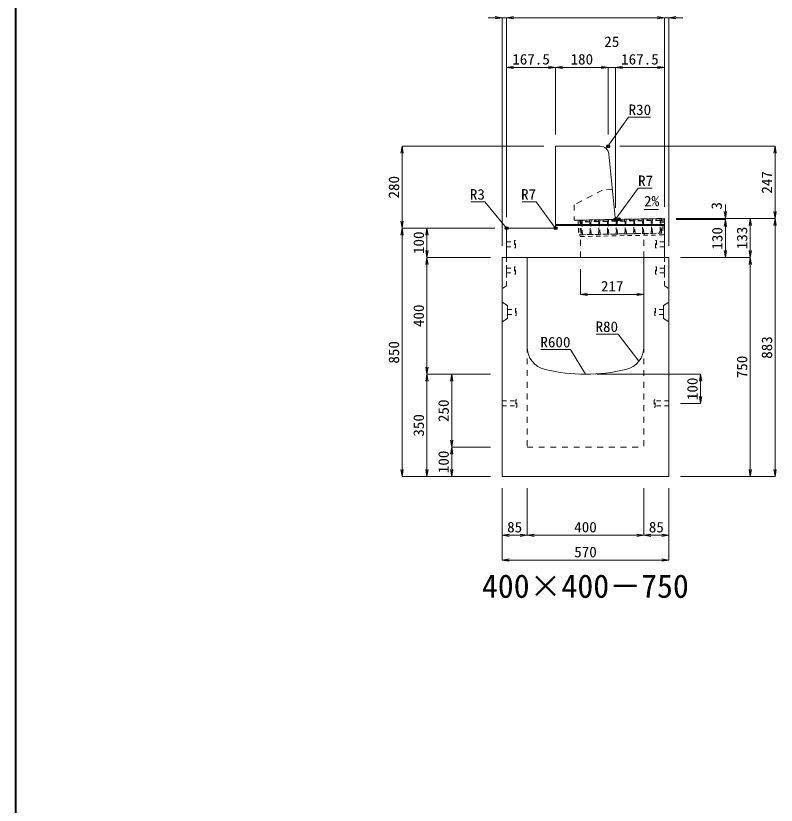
# Model space of a CAD drawing. Units: millimetres at full size; some dimension numbers follow another scale. Extents: x -18734 to 51600, y -18820 to 17820.
# Drawn here: x 27600 to 30203, y 10725 to 13427 of the extents above; entities that cross this region are included whole.
import ezdxf
from ezdxf.enums import TextEntityAlignment as Align

# ---------------------------------------------------------------- set-up
doc = ezdxf.new("R2010")
doc.units = ezdxf.units.MM
doc.header["$LTSCALE"] = 20
doc.header["$PDMODE"] = 32
doc.header["$PDSIZE"] = 10
doc.linetypes.add('USER1', pattern=[2, 1, -1])
doc.linetypes.add('USER2', pattern=[1.35, 0.75, -0.6])
for name, color, linetype, lineweight in [('インサート', 3, 'USER2', 9), ('グレーチング', 7, 'USER2', 5), ('受枠', 3, 'USER2', 9), ('図枠', 7, 'Continuous', 5), ('寸法線', 7, 'Continuous', 13), ('引出線', 4, 'Continuous', 13), ('本体', 2, 'Continuous', 13), ('目地', 132, 'Continuous', 5)]:
    doc.layers.add(name, color=color, linetype=linetype, lineweight=lineweight)
doc.layers.add('作業エリア', color=11, linetype='Continuous')
doc.layers.add('文字', color=7, linetype='Continuous')
doc.styles.add('ＭＳ 明朝', font='')
doc.styles.get('ＭＳ 明朝').set_extended_font_data('MS Mincho')

# ---------------------------------------------------------------- blocks, each defined once
blk = doc.blocks.new('open_arrow')
at = {"color": 0, "linetype": 'Continuous', "lineweight": -2}
blk.add_lwpolyline([(7.5, 1.25), (0, 0), (7.5, -1.25)], dxfattribs=at)

msp = doc.modelspace()

# ---------------------------------------------------------------- linework, layer by layer
at = {"layer": 'インサート'}
for p, q in [((29280, 12653.5), (29307, 12653.5)), ((29280, 12653.5), (29280, 12636.5)), ((29310, 12657.5), (29307, 12657.5)), ((29307, 12657.5), (29307, 12632.5)), ((29310, 12632.5), (29310, 12657.5)), ((29790, 12657.5), (29793, 12657.5)), ((29790, 12632.5), (29790, 12657.5)), ((29793, 12657.5), (29793, 12632.5)), ((29820, 12653.5), (29793, 12653.5)), ((29820, 12653.5), (29820, 12636.5)), ((29280, 12636.5), (29307, 12636.5)), ((29307, 12632.5), (29310, 12632.5)), ((29793, 12632.5), (29790, 12632.5)), ((29820, 12636.5), (29793, 12636.5)), ((29280, 12563.5), (29307, 12563.5)), ((29280, 12563.5), (29280, 12546.5)), ((29310, 12567.5), (29307, 12567.5)), ((29307, 12567.5), (29307, 12542.5)), ((29310, 12542.5), (29310, 12567.5)), ((29790, 12567.5), (29793, 12567.5)), ((29790, 12542.5), (29790, 12567.5)), ((29793, 12567.5), (29793, 12542.5)), ((29820, 12563.5), (29793, 12563.5)), ((29820, 12563.5), (29820, 12546.5)), ((29280, 12546.5), (29307, 12546.5)), ((29307, 12542.5), (29310, 12542.5)), ((29793, 12542.5), (29790, 12542.5)), ((29820, 12546.5), (29793, 12546.5)), ((29283.2, 12421.5), (29310.2, 12421.5)), ((29283.2, 12421.5), (29283.2, 12404.5)), ((29283.2, 12404.5), (29310.2, 12404.5)), ((29313.2, 12425.5), (29310.2, 12425.5)), ((29310.2, 12425.5), (29310.2, 12400.5)), ((29310.2, 12400.5), (29313.2, 12400.5)), ((29313.2, 12400.5), (29313.2, 12425.5)), ((29786.8, 12425.5), (29789.8, 12425.5)), ((29786.8, 12400.5), (29786.8, 12425.5)), ((29789.8, 12400.5), (29786.8, 12400.5)), ((29789.8, 12425.5), (29789.8, 12400.5)), ((29816.8, 12421.5), (29789.8, 12421.5)), ((29816.8, 12404.5), (29789.8, 12404.5)), ((29816.8, 12421.5), (29816.8, 12404.5)), ((29265, 12108.5), (29312, 12108.5)), ((29265, 12108.5), (29265, 12091.5)), ((29315, 12112.5), (29312, 12112.5)), ((29312, 12112.5), (29312, 12087.5)), ((29315, 12087.5), (29315, 12112.5)), ((29788, 12112.5), (29785, 12112.5)), ((29785, 12112.5), (29785, 12087.5)), ((29788, 12087.5), (29788, 12112.5)), ((29835, 12108.5), (29788, 12108.5)), ((29835, 12091.5), (29835, 12108.5)), ((29265, 12091.5), (29312, 12091.5)), ((29312, 12087.5), (29315, 12087.5)), ((29785, 12087.5), (29788, 12087.5)), ((29835, 12091.5), (29788, 12091.5))]:
    msp.add_line(p, q, dxfattribs=at)
at = {"layer": 'グレーチング'}
for p, q in [((29533.97, 12727.46), (29808.92, 12732.79)), ((29564.08, 12722.05), (29538.97, 12727.56)), ((29594.07, 12722.63), (29568.96, 12728.14)), ((29624.07, 12723.21), (29598.96, 12728.72)), ((29654.06, 12723.79), (29628.95, 12729.3)), ((29654.06, 12723.79), (29629.07, 12723.3)), ((29684.06, 12724.37), (29658.95, 12729.88)), ((29684.06, 12724.37), (29659.06, 12723.88)), ((29714.05, 12724.95), (29688.94, 12730.46)), ((29714.05, 12724.95), (29689.06, 12724.46)), ((29744.05, 12725.53), (29718.93, 12731.04)), ((29744.05, 12725.53), (29719.05, 12725.05)), ((29774.04, 12726.11), (29748.93, 12731.62)), ((29774.04, 12726.11), (29749.05, 12725.63)), ((29804.04, 12726.69), (29778.92, 12732.2)), ((29804.04, 12726.69), (29779.04, 12726.21)), ((29564.08, 12722.05), (29539.08, 12721.56)), ((29594.07, 12722.63), (29569.08, 12722.14)), ((29624.07, 12723.21), (29599.07, 12722.72)), ((29534.94, 12677.47), (29809.89, 12682.79))]:
    msp.add_line(p, q, dxfattribs=at)
for points in [[(29533.97, 12727.46), (29538.97, 12727.56), (29539.08, 12721.56), (29538.1, 12720.54), (29538.8, 12684.55), (29539.82, 12683.57), (29539.94, 12677.57), (29534.94, 12677.47), (29534.82, 12683.47), (29535.8, 12684.49), (29535.1, 12720.48), (29534.09, 12721.47)], [(29568.8, 12685.13), (29569.81, 12684.15), (29569.93, 12678.15), (29564.93, 12678.05), (29564.82, 12684.05), (29565.8, 12685.07), (29565.1, 12721.07), (29564.08, 12722.05), (29563.96, 12728.04), (29568.96, 12728.14), (29569.08, 12722.14), (29568.1, 12721.12)], [(29598.79, 12685.71), (29599.81, 12684.73), (29599.92, 12678.73), (29594.93, 12678.63), (29594.81, 12684.63), (29595.79, 12685.65), (29595.09, 12721.65), (29594.07, 12722.63), (29593.96, 12728.62), (29598.96, 12728.72), (29599.07, 12722.72), (29598.09, 12721.7)], [(29628.78, 12686.29), (29629.8, 12685.31), (29629.92, 12679.31), (29624.92, 12679.21), (29624.8, 12685.21), (29625.78, 12686.23), (29625.09, 12722.23), (29624.07, 12723.21), (29623.95, 12729.21), (29628.95, 12729.3), (29629.07, 12723.3), (29628.09, 12722.28)], [(29658.78, 12686.87), (29659.8, 12685.89), (29659.91, 12679.89), (29654.91, 12679.8), (29654.8, 12685.79), (29655.78, 12686.81), (29655.08, 12722.81), (29654.06, 12723.79), (29653.95, 12729.79), (29658.95, 12729.88), (29659.06, 12723.88), (29658.08, 12722.86)], [(29685.77, 12687.39), (29685.08, 12723.39), (29684.06, 12724.37), (29683.94, 12730.37), (29688.94, 12730.46), (29689.06, 12724.46), (29688.08, 12723.45), (29688.77, 12687.45), (29689.79, 12686.47), (29689.91, 12680.47), (29684.91, 12680.38), (29684.79, 12686.37)], [(29715.77, 12687.97), (29715.07, 12723.97), (29714.05, 12724.95), (29713.94, 12730.95), (29718.93, 12731.04), (29719.05, 12725.05), (29718.07, 12724.03), (29718.77, 12688.03), (29719.79, 12687.05), (29719.9, 12681.05), (29714.9, 12680.96), (29714.79, 12686.96)], [(29749.05, 12725.63), (29748.06, 12724.61), (29748.76, 12688.61), (29749.78, 12687.63), (29749.9, 12681.63), (29744.9, 12681.54), (29744.78, 12687.54), (29745.76, 12688.56), (29745.07, 12724.55), (29744.05, 12725.53), (29743.93, 12731.53), (29748.93, 12731.62)], [(29779.04, 12726.21), (29778.06, 12725.19), (29778.76, 12689.19), (29779.78, 12688.21), (29779.89, 12682.21), (29774.89, 12682.12), (29774.78, 12688.12), (29775.76, 12689.14), (29775.06, 12725.13), (29774.04, 12726.11), (29773.92, 12732.11), (29778.92, 12732.2)], [(29804.89, 12682.7), (29804.77, 12688.7), (29805.75, 12689.72), (29805.05, 12725.71), (29804.04, 12726.69), (29803.92, 12732.69), (29808.92, 12732.79), (29809.03, 12726.79), (29808.05, 12725.77), (29808.75, 12689.77), (29809.77, 12688.79), (29809.89, 12682.79)]]:
    msp.add_lwpolyline(points, close=True, dxfattribs=at)
at = {"layer": '作業エリア'}
for p in [(29627.5, 12980), (29652.5, 12730), (29665, 12730), (29280, 12700), (29447.5, 12700)]:
    msp.add_point(p, dxfattribs=at)
at = {"layer": '受枠'}
for p, q in [((29524.97, 12727.29), (29817.92, 12732.96)), ((29524.97, 12727.29), (29525.94, 12677.3)), ((29530.97, 12727.41), (29532.05, 12671.42)), ((29811.92, 12732.84), (29812.89, 12682.85)), ((29817.92, 12732.96), (29819, 12676.97)), ((29812.89, 12682.85), (29525.94, 12677.3)), ((29532.05, 12671.42), (29819, 12676.97))]:
    msp.add_line(p, q, dxfattribs=at)
at = {"layer": '受枠', "linetype": 'Continuous'}
msp.add_line((29750.9, 12681.65), (29751.01, 12675.65), dxfattribs=at)
at = {"layer": '図枠', "lineweight": 40}
msp.add_line((27600, 600), (27600, 17220), dxfattribs=at)
at = {"layer": '寸法線'}
for p, q in [((29328, 13419.95), (29217, 13419.95)), ((29265, 12640), (29265, 13419.95)), ((29280, 13419.95), (29820, 13419.95)), ((29280, 12737), (29280, 13419.95)), ((29280, 12737), (29280, 13419.95)), ((29772, 13419.95), (29883, 13419.95)), ((29820, 12773), (29820, 13419.95)), ((29820, 12773), (29820, 13419.95)), ((29835, 12640), (29835, 13419.95)), ((29280, 13249.95), (29447.5, 13249.95)), ((29280, 12737), (29280, 13249.95)), ((29447.5, 13020), (29447.5, 13249.95)), ((29447.5, 13249.95), (29627.5, 13249.95)), ((29447.5, 13020), (29447.5, 13249.95)), ((29579.5, 13249.95), (29700.5, 13249.95)), ((29627.5, 13020), (29627.5, 13249.95)), ((29627.5, 13020), (29627.5, 13249.95)), ((29652.5, 12770), (29652.5, 13249.95)), ((29652.5, 13249.95), (29820, 13249.95)), ((29652.5, 12770), (29652.5, 13249.95)), ((29820, 12773), (29820, 13249.95)), ((28922.06, 12980), (28922.06, 12700)), ((29407.5, 12980), (28922.06, 12980)), ((29667.5, 12980), (30198.78, 12980)), ((30198.78, 12980), (30198.78, 12733)), ((30028.78, 12781), (30028.78, 12682)), ((29860, 12733), (30028.78, 12733)), ((29860, 12733), (30113.78, 12733)), ((29860, 12733), (30198.78, 12733)), ((29860, 12733), (30198.78, 12733)), ((29860, 12730), (30028.78, 12730)), ((29860, 12730), (30028.78, 12730)), ((30028.78, 12730), (30028.78, 12600)), ((30113.78, 12733), (30113.78, 12600)), ((30198.78, 12733), (30198.78, 11850)), ((29240, 12700), (28922.06, 12700)), ((28922.06, 11850), (28922.06, 12700)), ((29240, 12700), (28922.06, 12700)), ((29007.06, 12600), (29007.06, 12700)), ((29240, 12700), (29007.06, 12700)), ((29007.06, 12600), (29007.06, 12200)), ((29225, 12600), (29007.06, 12600)), ((29225, 12600), (29007.06, 12600)), ((29875, 12600), (30028.78, 12600)), ((29875, 12600), (30113.78, 12600)), ((29875, 12600), (30113.78, 12600)), ((30113.78, 12600), (30113.78, 11850)), ((29533, 12560), (29533, 12473.33)), ((29533, 12473.33), (29750, 12473.33)), ((29225, 12200), (29007.06, 12200)), ((29007.06, 11850), (29007.06, 12200)), ((29225, 12200), (29007.06, 12200)), ((29092.06, 12200), (29092.06, 11950)), ((29225, 12200), (29092.06, 12200)), ((29590, 12200), (29943.78, 12200)), ((29943.78, 12200), (29943.78, 12100)), ((29875, 12100), (29943.78, 12100)), ((29225, 11950), (29092.06, 11950)), ((29092.06, 11950), (29092.06, 11850)), ((29225, 11950), (29092.06, 11950)), ((29225, 11850), (28922.06, 11850)), ((29225, 11850), (29007.06, 11850)), ((29225, 11850), (29092.06, 11850)), ((29875, 11850), (30113.78, 11850)), ((29875, 11850), (30198.78, 11850)), ((29265, 11810), (29265, 11648.84)), ((29265, 11810), (29265, 11563.84)), ((29350, 11810), (29350, 11648.84)), ((29350, 11810), (29350, 11648.84)), ((29750, 11810), (29750, 11648.84)), ((29750, 11810), (29750, 11648.84)), ((29835, 11810), (29835, 11648.84)), ((29835, 11810), (29835, 11563.84)), ((29265, 11648.84), (29350, 11648.84)), ((29350, 11648.84), (29750, 11648.84)), ((29750, 11648.84), (29835, 11648.84)), ((29265, 11563.84), (29835, 11563.84))]:
    msp.add_line(p, q, dxfattribs=at)
at = {"layer": '引出線'}
for points in [[(29620.48, 12972.24), (29697.4, 13079.93), (29772.08, 13079.93)], [(29654.14, 12731.81), (29730, 12837.02), (29777.93, 12837.02)], [(29280.88, 12699.12), (29205.62, 12790.3), (29157.89, 12790.3)], [(29445.45, 12702.05), (29380.97, 12790.3), (29333.04, 12790.3)], [(29751.14, 12763.26), (29799.85, 12764.23), (29751.11, 12763.26)], [(29732.76, 12244.42), (29661.5, 12337.53), (29586.83, 12337.53)], [(29550, 12200), (29498.63, 12284.75), (29397.63, 12284.75)]]:
    msp.add_lwpolyline(points, dxfattribs=at)
at = {"layer": '本体'}
for p, q in [((29447.5, 12980), (29447.5, 12707)), ((29600.35, 12980), (29447.5, 12980)), ((29651.87, 12736.3), (29630.2, 12952.99)), ((29665, 12730), (29658.83, 12730)), ((29665, 12730), (29820, 12733)), ((29820, 12600), (29820, 12733)), ((29280, 12697), (29280, 12600)), ((29440.5, 12700), (29283, 12700)), ((29265, 12600), (29265, 11850)), ((29350, 12600), (29265, 12600)), ((29820, 12600), (29280, 12600)), ((29350, 12600), (29350, 12294.04)), ((29750, 12294.04), (29750, 12600)), ((29835, 12600), (29750, 12600)), ((29835, 11850), (29835, 12600)), ((29265, 11850), (29835, 11850))]:
    msp.add_line(p, q, dxfattribs=at)
at = {"layer": '本体', "linetype": 'USER1'}
for p, q in [((29642.2, 12833), (29608, 12830)), ((29608, 12830), (29511, 12780)), ((29511, 12780), (29511, 12727.02)), ((29511, 12727.02), (29665, 12730)), ((29533, 12600), (29533, 12677.44)), ((29750, 12600), (29750, 12681.64))]:
    msp.add_line(p, q, dxfattribs=at)
at = {"layer": '本体', "linetype": 'USER2', "lineweight": 9}
for p, q in [((29280, 12600), (29280, 12503)), ((29820, 12600), (29820, 12503)), ((29280, 12503), (29265, 12493.5)), ((29820, 12503), (29835, 12493.5))]:
    msp.add_line(p, q, dxfattribs=at)
at = {"layer": '本体', "lineweight": 9}
for p, q in [((29265, 12447), (29283.2, 12435.5)), ((29283.2, 12435.5), (29283.2, 12390.5)), ((29835, 12447), (29816.8, 12435.5)), ((29816.8, 12435.5), (29816.8, 12390.5)), ((29265, 12379), (29283.2, 12390.5)), ((29835, 12379), (29816.8, 12390.5))]:
    msp.add_line(p, q, dxfattribs=at)
at = {"layer": '本体', "linetype": 'USER1', "lineweight": 15}
for p, q in [((29350, 12294.04), (29350, 11950)), ((29750, 12294.04), (29750, 11950)), ((29350, 11950), (29750, 11950))]:
    msp.add_line(p, q, dxfattribs=at)
at = {"layer": '本体'}
for centre, radius, start, end in [((29600.35, 12950), 30, 5.71059, 90), ((29658.83, 12737), 7, 185.71059, 270), ((29283, 12697), 3, 90, 180), ((29440.5, 12707), 7, 270, 0), ((29430, 12294.04), 80, 180, 256.65764), ((29670, 12294.04), 80, 283.34236, 0), ((29550, 12800), 600, 256.65764, 283.34236)]:
    msp.add_arc(centre, radius, start, end, dxfattribs=at)
at = {"layer": '目地'}
for p, q in [((29820, 12713), (29447.5, 12713)), ((29820, 12709), (29447.5, 12709))]:
    msp.add_line(p, q, dxfattribs=at)

# ---------------------------------------------------------------- block references
at = {"layer": '寸法線', "xscale": 3.2, "yscale": 3.2}
for p, rotation in [((29265, 13419.95), 180), ((29820, 13419.95), 180), ((29820, 13419.95), 180), ((29447.5, 13249.95), 180), ((29627.5, 13249.95), 180), ((29627.5, 13249.95), 180), ((29820, 13249.95), 180), ((28922.06, 12980), 270), ((30198.78, 12980), 270), ((30028.78, 12733), 90), ((30198.78, 12733), 90), ((28922.06, 12700), 90), ((30028.78, 12730), 270), ((30028.78, 12730), 270), ((30113.78, 12733), 270), ((30198.78, 12733), 270), ((28922.06, 12700), 270), ((29007.06, 12700), 270), ((29007.06, 12600), 90), ((30028.78, 12600), 90), ((30113.78, 12600), 90), ((29007.06, 12600), 270), ((30113.78, 12600), 270), ((29750, 12473.33), 180), ((29007.06, 12200), 90), ((29007.06, 12200), 270), ((29092.06, 12200), 270), ((29943.78, 12200), 270), ((29943.78, 12100), 90), ((29092.06, 11950), 90), ((29092.06, 11950), 270), ((28922.06, 11850), 90), ((29007.06, 11850), 90), ((29092.06, 11850), 90), ((30113.78, 11850), 90), ((30198.78, 11850), 90), ((29350, 11648.84), 180), ((29750, 11648.84), 180), ((29835, 11648.84), 180), ((29835, 11563.84), 180)]:
    msp.add_blockref('open_arrow', p, dxfattribs=dict(at, rotation=rotation))
for p in [(29280, 13419.95), (29280, 13419.95), (29835, 13419.95), (29280, 13249.95), (29447.5, 13249.95), (29652.5, 13249.95), (29652.5, 13249.95), (29533, 12473.33), (29265, 11648.84), (29350, 11648.84), (29750, 11648.84), (29265, 11563.84)]:
    msp.add_blockref('open_arrow', p, dxfattribs=at)
at = {"layer": '引出線', "xscale": 0.0533, "yscale": 0.0533}
for p, rotation in [((29620.48, 12972.24), 54.5), ((29751.14, 12763.26), 1.1), ((29654.14, 12731.81), 54.2), ((29280.88, 12699.12), 129.5), ((29445.45, 12702.05), 126.2), ((29732.76, 12244.42), 127.4), ((29550, 12200), 121.2)]:
    msp.add_blockref('open_arrow', p, dxfattribs=dict(at, rotation=rotation))

# ---------------------------------------------------------------- texts
at = {"layer": '寸法線', "style": 'ＭＳ 明朝', "width": 1.05}
for s, p in [('25', (29640, 13337.95)), ('167.5', (29363.75, 13277.95)), ('180', (29537.5, 13277.95)), ('167.5', (29736.25, 13277.95)), ('217', (29641.5, 12501.33)), ('85', (29307.5, 11676.84)), ('400', (29550, 11676.84)), ('85', (29792.5, 11676.84)), ('570', (29550, 11591.84))]:
    msp.add_text(s, height=36.03, dxfattribs=at).set_placement(p, align=Align.MIDDLE_CENTER)
for s, p in [('247', (30170.78, 12856.5)), ('280', (28894.06, 12840)), ('3', (29998.78, 12776.34)), ('130', (30000.78, 12665)), ('133', (30085.78, 12666.5)), ('100', (28979.06, 12650)), ('400', (28979.06, 12400)), ('883', (30170.78, 12291.5)), ('850', (28894.06, 12275)), ('750', (30085.78, 12225)), ('100', (29915.78, 12150)), ('250', (29064.06, 12075)), ('350', (28979.06, 12025)), ('100', (29064.06, 11900))]:
    msp.add_text(s, height=36.03, rotation=90, dxfattribs=at).set_placement(p, align=Align.MIDDLE_CENTER)
at = {"layer": '引出線', "style": 'ＭＳ 明朝', "width": 1.05}
for s, p in [('R30', (29697.4, 13123.13)), ('R7', (29730, 12880.22))]:
    msp.add_text(s, height=36.03, dxfattribs=at).set_placement(p, align=Align.TOP_LEFT)
for s, p in [('R3', (29205.62, 12833.5)), ('R7', (29380.97, 12833.5)), ('R80', (29661.5, 12380.73)), ('R600', (29498.63, 12327.95))]:
    msp.add_text(s, height=36.03, dxfattribs=at).set_placement(p, align=Align.TOP_RIGHT)
msp.add_text('2%', height=36.03, rotation=1.146, dxfattribs=at).set_placement((29750.17, 12810.15), align=Align.TOP_LEFT)
at = {"layer": '文字', "style": 'ＭＳ 明朝'}
msp.add_text('400×400－750', height=80.06, dxfattribs=at).set_placement((29549.52, 11475.03), align=Align.MIDDLE_CENTER)

doc.saveas('drawing.dxf')
